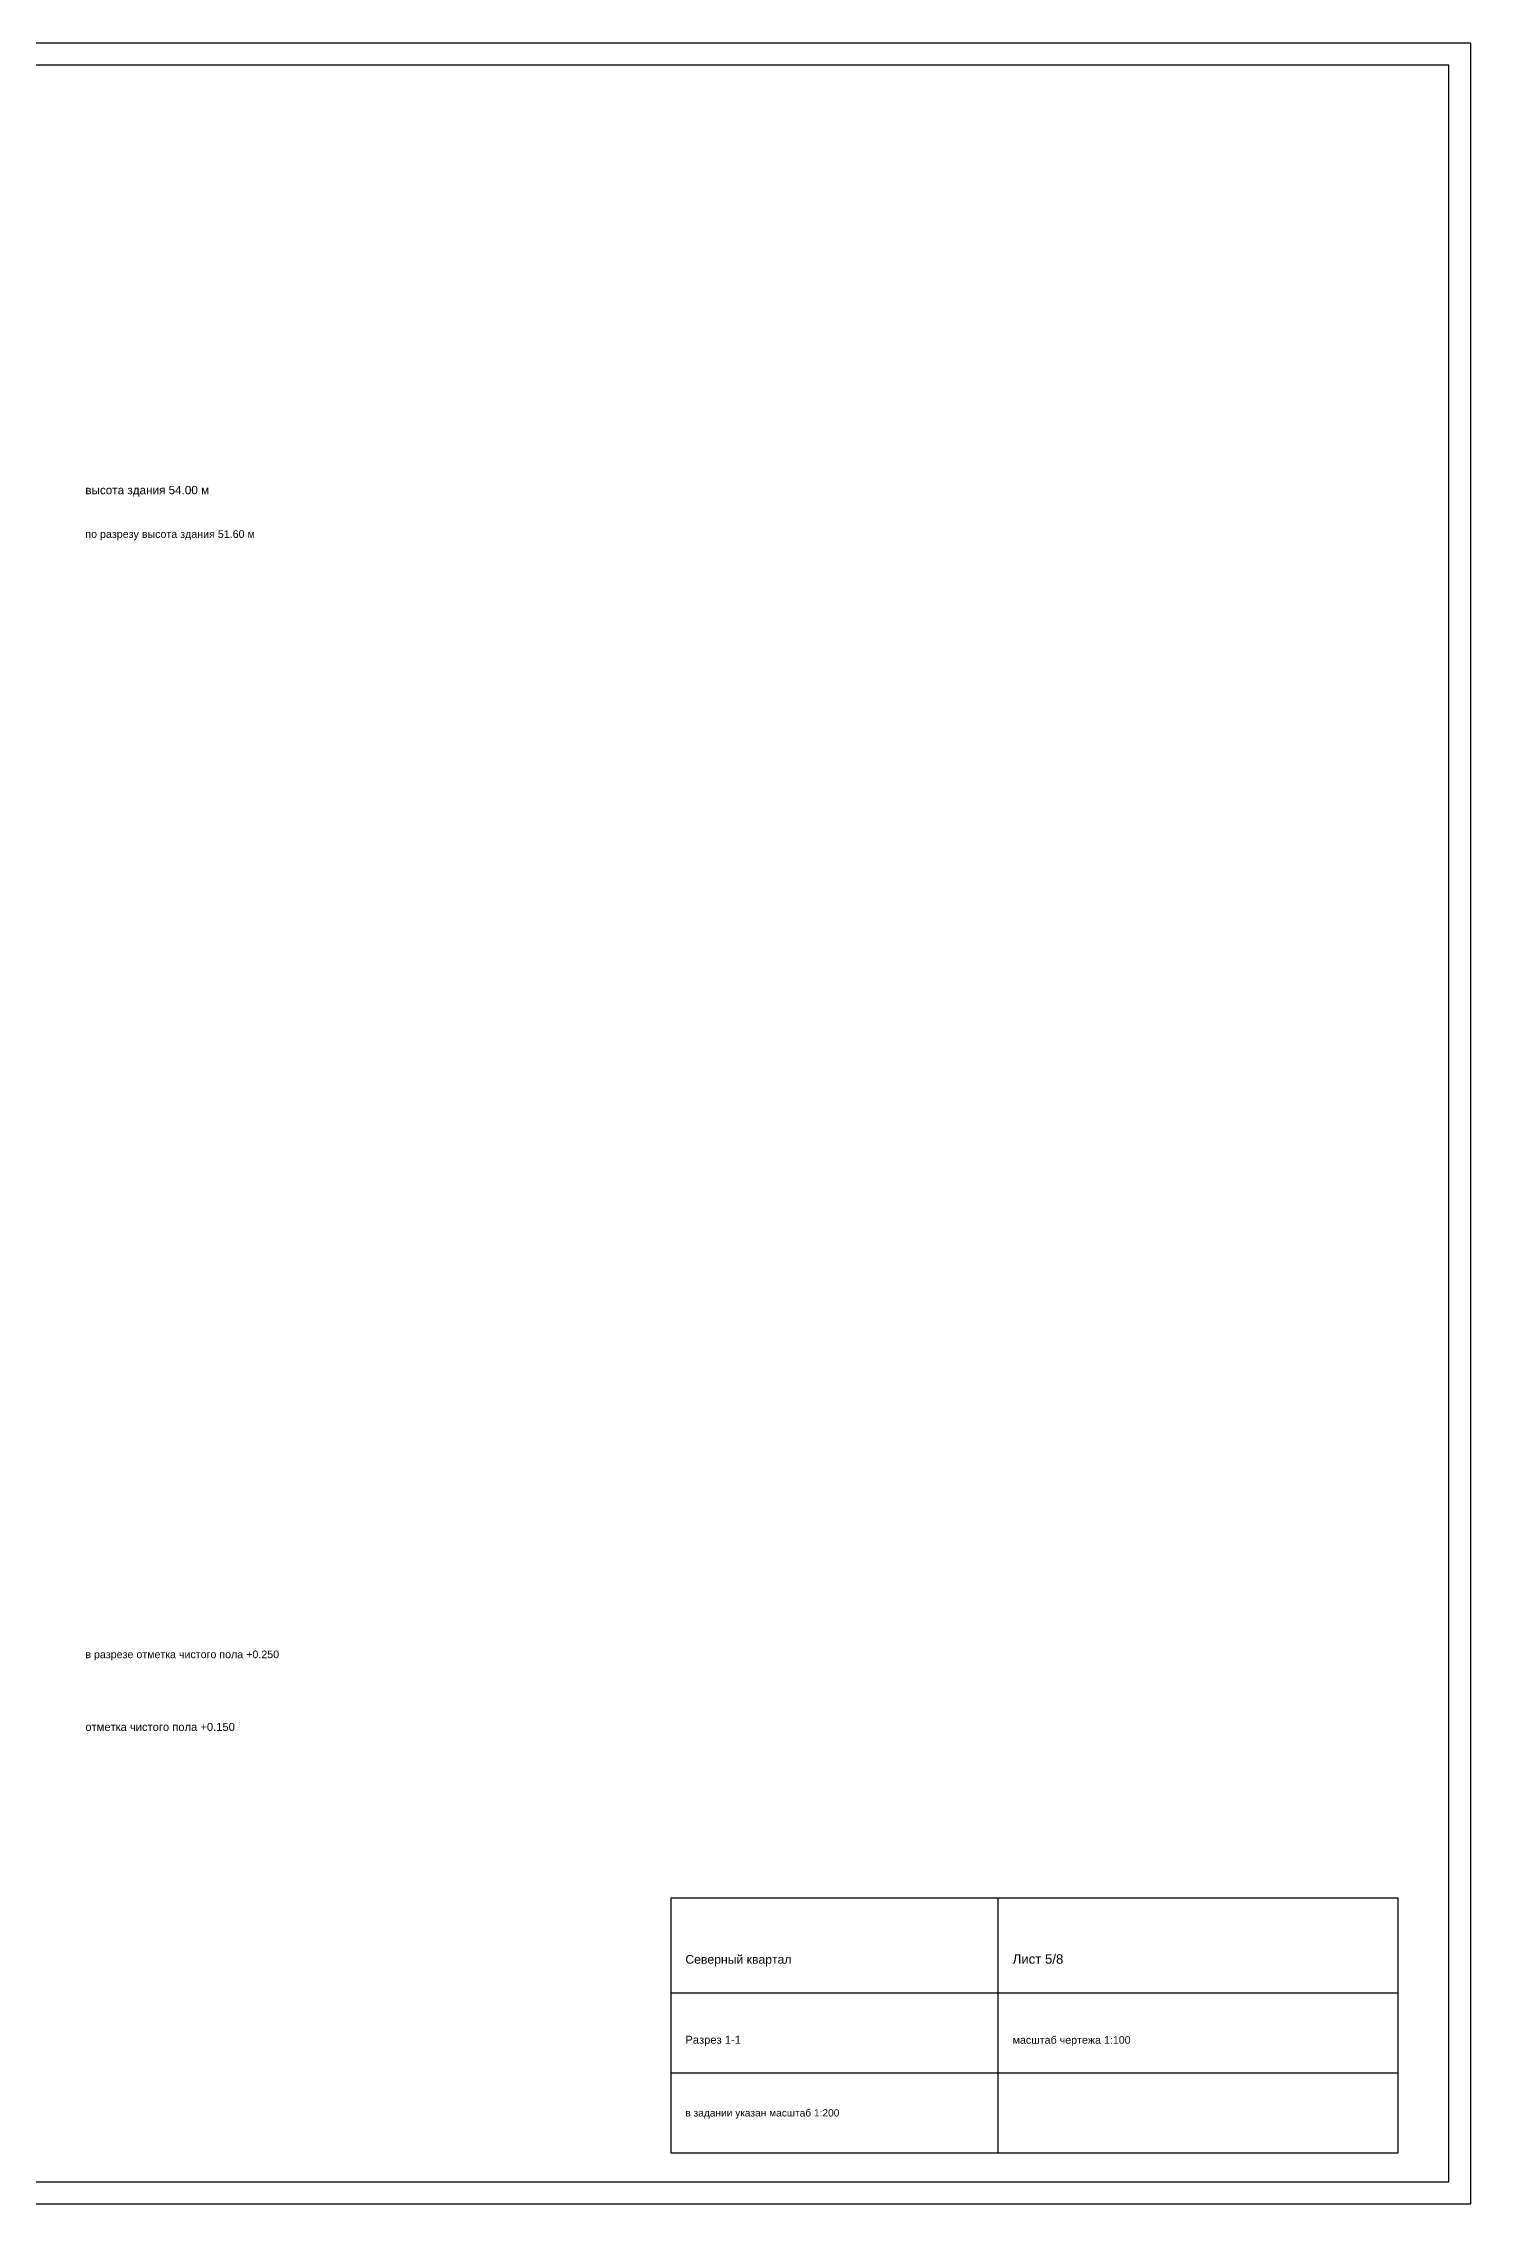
# Model space of a CAD drawing. Header units: millimetres. Extents: x 0 to 7008, y 0 to 594.
# Drawn here: x 3972 to 4365, y 0 to 594 of the extents above; entities that cross this region are included whole.
import ezdxf

# ---------------------------------------------------------------- set-up
doc = ezdxf.new("R2010")
doc.units = ezdxf.units.MM
for name, color, linetype in [('DIM', 3, 'Continuous'), ('GRAPH', 7, 'Continuous'), ('TEXT', 2, 'Continuous')]:
    doc.layers.add(name, color=color, linetype=linetype)
doc.styles.get("Standard").update_dxf_attribs({"font": 'arial.ttf'})

msp = doc.modelspace()

# ---------------------------------------------------------------- linework, layer by layer
at = {"layer": 'GRAPH'}
for p, q in [((4359, 588), (3530, 588)), ((4359, 6), (4359, 588)), ((4345, 84), (4145, 84)), ((4145, 84), (4145, 14)), ((4235, 14), (4235, 84)), ((4345, 14), (4345, 84)), ((4145, 58), (4345, 58)), ((4145, 36), (4345, 36)), ((4145, 14), (4345, 14)), ((3530, 6), (4359, 6))]:
    msp.add_line(p, q, dxfattribs=at)
msp.add_lwpolyline([(3524, 0), (4365, 0), (4365, 594), (3524, 594)], close=True, dxfattribs=at)

# ---------------------------------------------------------------- texts
at = {"layer": 'DIM'}
for s, height, p in [('высота здания 54.00 м', 2.3, (3984, 470)), ('по разрезу высота здания 51.60 м', 2.1, (3984, 458)), ('в разрезе отметка чистого пола +0.250', 2.1, (3984, 150)), ('отметка чистого пола +0.150', 2.2, (3984, 130))]:
    msp.add_text(s, height=height, dxfattribs=at).set_placement(p)
at = {"layer": 'TEXT'}
for s, height, p in [('Северный квартал', 2.4, (4149, 66)), ('Лист 5/8', 2.6, (4239, 66)), ('Разрез 1-1', 2.2, (4149, 44)), ('масштаб чертежа 1:100', 2.1, (4239, 44)), ('в задании указан масштаб 1:200', 2, (4149, 24))]:
    msp.add_text(s, height=height, dxfattribs=at).set_placement(p)

doc.saveas('drawing.dxf')
